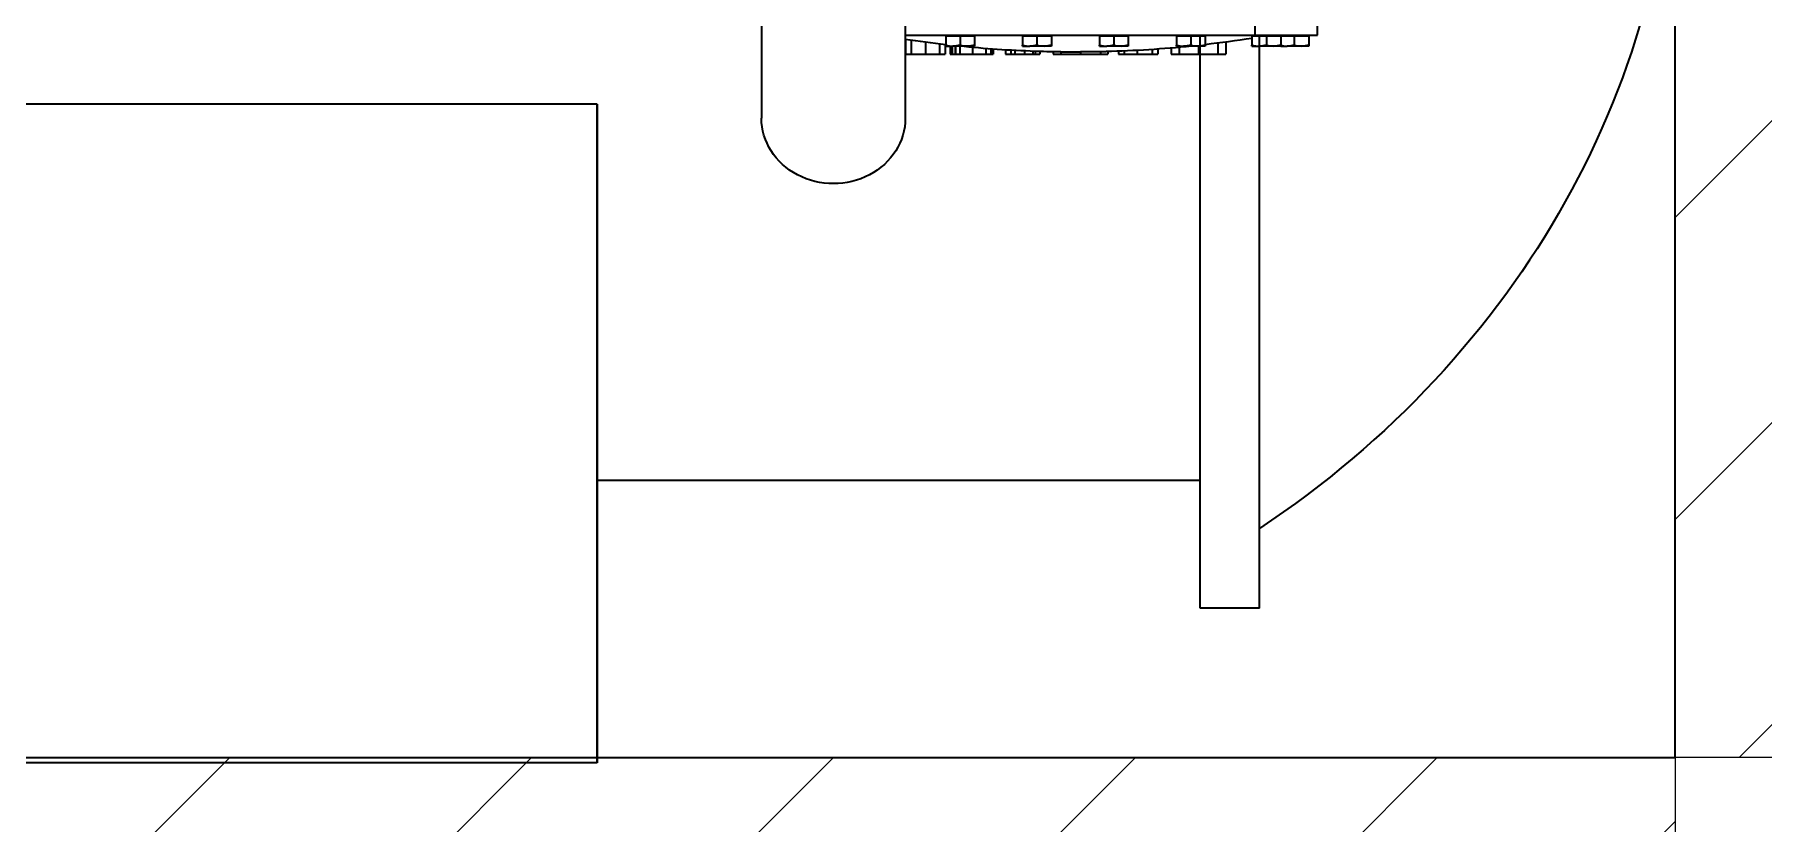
# Model space of a CAD drawing. Extents: x -12047294 to -5625356, y -1456591 to -622873.
# Drawn here: x -5746962 to -5745950, y -680637 to -680175 of the extents above; entities that cross this region are included whole.
import ezdxf

# ---------------------------------------------------------------- set-up
doc = ezdxf.new("R2010")
doc.units = 0
doc.header["$LTSCALE"] = 10
doc.header["$MEASUREMENT"] = 0
doc.layers.add('A-TEXTROOM-报建', color=210, linetype='Continuous')
doc.layers.add('M-DUCT', color=156, linetype='Continuous', lineweight=25)
doc.layers.add('M-W-EQUIP', color=156, linetype='Continuous', lineweight=35)

# ---------------------------------------------------------------- blocks, each defined once
blk = doc.blocks.new('300RT')
at = {"layer": 'M-W-EQUIP'}
for p, q in [((0, 0), (0, 1550)), ((507.7, 714.03, 0), (507.7, 322.27, 0)), ((602.51, 491.66, 0), (602.51, 322.27, 0)), ((235.91, 364.07, 0), (235.91, 375.81, 0)), ((276.99, 364.07, 0), (276.99, 375.81, 0)), ((276.99, 364.07, 0), (235.91, 364.07, 0)), ((241.7, 364.07, 0), (241.7, 363.63, 0)), ((241.7, 363.63, 0), (241.7, 359.16, 0)), ((241.7, 363.63, 0), (246.44, 363.63, 0)), ((241.7, 359.16, 0), (241.7, 358.57, 0)), ((241.7, 358.57, 0), (246.44, 358.57, 0)), ((246.44, 363.63, 0), (251.18, 363.63, 0)), ((248.86, 358.73, 0), (246.44, 358.57, 0)), ((246.44, 358.57, 0), (255.92, 358.57, 0)), ((251.18, 359.16, 0), (248.86, 358.73, 0)), ((251.18, 363.63, 0), (251.18, 359.16, 0)), ((251.18, 363.63, 0), (255.92, 363.63, 0)), ((255.92, 363.63, 0), (260.13, 363.63, 0)), ((258.34, 358.73, 0), (255.92, 358.57, 0)), ((260.13, 358.57, 0), (255.92, 358.57, 0)), ((260.13, 359.06, 0), (258.34, 358.73, 0)), ((260.13, 364.07, 0), (260.13, 363.63, 0)), ((260.13, 363.63, 0), (260.13, 359.16, 0)), ((260.13, 363.63, 0), (264.87, 363.63, 0)), ((260.13, 359.16, 0), (260.13, 358.57, 0)), ((260.13, 358.57, 0), (264.87, 358.57, 0)), ((264.87, 363.63, 0), (269.61, 363.63, 0)), ((267.29, 358.73, 0), (264.87, 358.57, 0)), ((264.87, 358.57, 0), (274.35, 358.57, 0)), ((269.61, 359.16, 0), (267.29, 358.73, 0)), ((269.61, 363.63, 0), (269.61, 359.16, 0)), ((269.61, 363.63, 0), (274.35, 363.63, 0)), ((274.18, 75.26, 0), (274.18, 364.07, 0)), ((274.35, 363.63, 0), (279.09, 363.63, 0)), ((276.77, 358.73, 0), (274.35, 358.57, 0)), ((279.09, 358.57, 0), (274.35, 358.57, 0)), ((279.09, 359.16, 0), (276.77, 358.73, 0)), ((507.7, 364.07, 0), (276.99, 364.07, 0)), ((279.09, 363.63, 0), (279.09, 364.07, 0)), ((279.09, 363.63, 0), (279.09, 359.16, 0)), ((279.09, 358.57, 0), (279.09, 359.16, 0)), ((296.27, 360.61, 0), (296.27, 354.54, 0)), ((301.66, 360.08, 0), (301.66, 354.54, 0)), ((309.93, 364.07, 0), (309.93, 363.63, 0)), ((309.93, 363.63, 0), (309.93, 359.16, 0)), ((309.93, 363.63, 0), (314.68, 363.63, 0)), ((309.93, 359.16, 0), (309.93, 358.57, 0)), ((309.93, 358.57, 0), (314.68, 358.57, 0)), ((313.29, 75.26, 0), (313.29, 364.07, 0)), ((314.39, 358.57, 0), (314.39, 354.54, 0)), ((314.68, 363.63, 0), (319.42, 363.63, 0)), ((317.09, 358.73, 0), (314.68, 358.57, 0)), ((314.68, 358.57, 0), (324.16, 358.57, 0)), ((319.42, 359.16, 0), (317.09, 358.73, 0)), ((319.42, 363.63, 0), (319.42, 359.16, 0)), ((319.42, 363.63, 0), (324.16, 363.63, 0)), ((324.16, 363.63, 0), (328.9, 363.63, 0)), ((326.57, 358.73, 0), (324.16, 358.57, 0)), ((328.9, 358.57, 0), (324.16, 358.57, 0)), ((328.9, 359.16, 0), (326.57, 358.73, 0)), ((327.07, 357.98, 0), (327.07, 354.54, 0)), ((328.9, 363.63, 0), (328.9, 364.07, 0)), ((328.9, 363.63, 0), (328.9, 359.16, 0)), ((328.9, 358.57, 0), (328.9, 359.16, 0)), ((332.46, 357.61, 0), (332.46, 354.54, 0)), ((360.66, 364.07, 0), (360.66, 363.63, 0)), ((360.66, 363.63, 0), (360.66, 359.16, 0)), ((360.66, 363.63, 0), (365.4, 363.63, 0)), ((360.66, 359.16, 0), (360.66, 358.57, 0)), ((360.66, 358.57, 0), (365.4, 358.57, 0)), ((365.4, 363.63, 0), (370.14, 363.63, 0)), ((367.82, 358.73, 0), (365.4, 358.57, 0)), ((365.4, 358.57, 0), (374.88, 358.57, 0)), ((370.14, 359.16, 0), (367.82, 358.73, 0)), ((370.14, 363.63, 0), (370.14, 359.16, 0)), ((370.14, 363.63, 0), (374.88, 363.63, 0)), ((374.88, 363.63, 0), (379.62, 363.63, 0)), ((377.3, 358.73, 0), (374.88, 358.57, 0)), ((379.62, 358.57, 0), (374.88, 358.57, 0)), ((379.62, 359.16, 0), (377.3, 358.73, 0)), ((379.62, 363.63, 0), (379.62, 364.07, 0)), ((379.62, 363.63, 0), (379.62, 359.16, 0)), ((379.62, 358.57, 0), (379.62, 359.16, 0)), ((411.39, 364.07, 0), (411.39, 363.63, 0)), ((411.39, 363.63, 0), (411.39, 359.16, 0)), ((411.39, 363.63, 0), (416.13, 363.63, 0)), ((411.39, 359.16, 0), (411.39, 358.57, 0)), ((411.39, 358.57, 0), (416.13, 358.57, 0)), ((416.13, 363.63, 0), (420.87, 363.63, 0)), ((418.55, 358.73, 0), (416.13, 358.57, 0)), ((416.13, 358.57, 0), (425.61, 358.57, 0)), ((420.87, 359.16, 0), (418.55, 358.73, 0)), ((420.87, 363.63, 0), (420.87, 359.16, 0)), ((420.87, 363.63, 0), (425.61, 363.63, 0)), ((425.61, 363.63, 0), (430.36, 363.63, 0)), ((428.03, 358.73, 0), (425.61, 358.57, 0)), ((430.36, 358.57, 0), (425.61, 358.57, 0)), ((430.36, 359.16, 0), (428.03, 358.73, 0)), ((430.36, 363.63, 0), (430.36, 364.07, 0)), ((430.36, 363.63, 0), (430.36, 359.16, 0)), ((430.36, 358.57, 0), (430.36, 359.16, 0)), ((462.12, 364.07, 0), (462.12, 363.63, 0)), ((462.12, 363.63, 0), (462.12, 359.16, 0)), ((462.12, 363.63, 0), (466.86, 363.63, 0)), ((462.12, 359.16, 0), (462.12, 358.57, 0)), ((462.12, 358.57, 0), (466.86, 358.57, 0)), ((463.42, 357.94, 0), (463.42, 354.54, 0)), ((466.86, 363.63, 0), (471.6, 363.63, 0)), ((469.28, 358.73, 0), (466.86, 358.57, 0)), ((466.86, 358.57, 0), (476.34, 358.57, 0)), ((471.6, 359.16, 0), (469.28, 358.73, 0)), ((471.6, 363.63, 0), (471.6, 359.16, 0)), ((471.6, 363.63, 0), (476.34, 363.63, 0)), ((471.68, 358.55, 0), (471.68, 354.54, 0)), ((474.55, 358.57, 0), (474.55, 354.54, 0)), ((474.83, 358.57, 0), (474.83, 354.54, 0)), ((476.34, 363.63, 0), (481.08, 363.63, 0)), ((478.76, 358.73, 0), (476.34, 358.57, 0)), ((481.08, 358.57, 0), (476.34, 358.57, 0)), ((476.77, 358.57, 0), (476.77, 354.54, 0)), ((478.02, 358.57, 0), (478.02, 354.54, 0)), ((481.08, 359.16, 0), (478.76, 358.73, 0)), ((481.08, 363.63, 0), (481.08, 364.07, 0)), ((481.08, 363.63, 0), (481.08, 359.16, 0)), ((481.08, 358.57, 0), (481.08, 359.16, 0)), ((481.4, 359.35, 0), (481.4, 354.54, 0)), ((485.16, 359.69, 0), (485.16, 354.54, 0)), ((494.45, 360.58, 0), (494.45, 354.54, 0)), ((503.74, 361.56, 0), (503.74, 354.54, 0)), ((507.5, 361.98, 0), (507.5, 354.54, 0)), ((301.66, 354.54, 0), (296.27, 354.54, 0)), ((314.39, 354.54, 0), (301.66, 354.54, 0)), ((327.07, 354.54, 0), (314.39, 354.54, 0)), ((332.46, 354.54, 0), (327.07, 354.54, 0)), ((341.11, 357.1, 0), (341.11, 354.54, 0)), ((344.82, 356.9, 0), (344.82, 354.54, 0)), ((354.86, 356.43, 0), (354.86, 354.54, 0)), ((363.38, 356.12, 0), (363.38, 354.54, 0)), ((367.04, 356, 0), (367.04, 354.54, 0)), ((374.06, 355.82, 0), (374.06, 354.54, 0)), ((379.08, 355.73, 0), (380.35, 355.72, 0)), ((379.08, 355.73, 0), (379.08, 354.54, 0)), ((380.35, 355.72, 0), (382.32, 355.72, 0)), ((382.32, 355.72, 0), (384.6, 355.75, 0)), ((384.6, 355.75, 0), (387.01, 355.77, 0)), ((387.01, 355.77, 0), (389.6, 355.78, 0)), ((389.6, 355.78, 0), (392.08, 355.79, 0)), ((392.08, 355.79, 0), (392.08, 354.54, 0)), ((405.12, 355.67, 0), (405.12, 354.54, 0)), ((410.26, 355.7, 0), (410.26, 354.54, 0)), ((418.9, 355.87, 0), (422.14, 355.95, 0)), ((418.9, 355.87, 0), (418.9, 354.54, 0)), ((422.14, 354.54, 0), (418.9, 354.54, 0)), ((422.14, 355.95, 0), (422.14, 354.54, 0)), ((423.7, 356.02, 0), (423.7, 354.54, 0)), ((429.08, 356.17, 0), (429.08, 354.54, 0)), ((435.56, 356.41, 0), (435.56, 354.54, 0)), ((438.09, 356.51, 0), (438.09, 354.54, 0)), ((441.59, 354.54, 0), (438.09, 354.54, 0)), ((441.59, 356.67, 0), (441.59, 354.54, 0)), ((449.7, 357.09, 0), (449.7, 354.54, 0)), ((450.94, 357.16, 0), (450.94, 354.54, 0)), ((451.32, 357.18, 0), (451.32, 354.54, 0)), ((454.58, 357.37, 0), (454.58, 354.54, 0)), ((478.02, 354.54, 0), (476.77, 354.54, 0)), ((485.16, 354.54, 0), (481.4, 354.54, 0)), ((494.45, 354.54, 0), (485.16, 354.54, 0)), ((503.74, 354.54, 0), (494.45, 354.54, 0)), ((507.5, 354.54, 0), (503.74, 354.54, 0)), ((710.8, 329.28, 0), (2671.96, 329.28, 0)), ((710.8, -2.78, 0), (710.8, 329.28, 0)), ((710.8, 329.28, 0), (710.8, 329.28, 0)), ((710.8, 329.28, 0), (710.8, -2.78, 0)), ((313.29, 139.57, 0), (710.8, 139.57, 0)), ((274.18, 75.26, 0), (313.29, 75.26, 0)), ((4842, 0), (0, 0)), ((710.8, -2.78, 0), (2671.96, -2.78, 0)), ((710.8, -2.78, 0), (710.8, -2.78, 0))]:
    blk.add_line(p, q, dxfattribs=at)
for centre, major_axis, start_param, end_param in [((666.72, 490.74, 0), (-666.72, 0), -0.941274, 0.941274), ((246.67, 368.97, 0), (14.94, 0), 4.373728, 4.697513), ((256.15, 368.97, 0), (-14.94, 0), 1.232135, 1.555921), ((265.09, 368.97, 0), (-14.94, 0), 1.232135, 1.555921), ((274.57, 368.97, 0), (14.94, 0), 4.373728, 4.697513), ((394.76, 832.27, 0), (684.38, 0), 4.542562, 4.588131), ((314.9, 368.97, 0), (-14.94, 0), 1.232135, 1.555921), ((395.4, 832.21, 0), (684.37, 0), 4.600593, 4.68305), ((324.38, 368.97, 0), (-14.94, 0), 1.232135, 1.555921), ((365.62, 368.97, 0), (14.94, 0), 4.373728, 4.697513), ((375.1, 368.97, 0), (14.94, 0), 4.373728, 4.697513), ((416.36, 368.97, 0), (-14.94, 0), 1.232135, 1.555921), ((425.84, 368.97, 0), (14.94, 0), 4.373728, 4.697513), ((395.86, 829.8, 0), (-680.9, 0), 1.609402, 1.682758), ((467.08, 368.97, 0), (14.94, 0), 4.373728, 4.697513), ((476.56, 368.97, 0), (14.94, 0), 4.373728, 4.697513), ((397.28, 828.75, 0), (-679.23, 0), 1.694437, 1.734094), ((395.25, 824.56, 0), (-673.39, 0), 1.541207, 1.546788), ((392.69, 24.86, 0), (475.18, 0), 1.544631, 1.572079), ((406.75, 430.34, 0), (107.22, 0), 4.697139, 4.739865), ((403.54, 637.08, 0), (-404.08, 0), 1.586038, 1.608824), ((555.11, 322.27, 0), (-47.41, 0), 0, 3.141593)]:
    blk.add_ellipse(centre, major_axis=major_axis, ratio=0.696429, start_param=start_param, end_param=end_param, dxfattribs=at)
for points, knots in [([(344.82, 354.54, 0), (344.52, 354.54, 0), (343.92, 354.54, 0), (343.18, 354.54, 0), (342.53, 354.54, 0), (342.01, 354.54, 0), (341.6, 354.54, 0), (341.32, 354.54, 0), (341.14, 354.54, 0), (341.12, 354.54, 0), (341.11, 354.54, 0)], [0, 0, 0, 0, 0.111895, 0.225665, 0.341742, 0.461543, 0.586797, 0.717846, 0.854936, 1, 1, 1, 1]), ([(354.86, 354.54, 0), (354.34, 354.54, 0), (353.33, 354.54, 0), (351.85, 354.54, 0), (350.46, 354.54, 0), (349.16, 354.54, 0), (347.94, 354.54, 0), (346.8, 354.54, 0), (345.75, 354.54, 0), (345.13, 354.54, 0), (344.82, 354.54, 0)], [0, 0, 0, 0, 0.13821, 0.269922, 0.396425, 0.518435, 0.638589, 0.757444, 0.877935, 1, 1, 1, 1]), ([(363.38, 354.54, 0), (363.1, 354.54, 0), (362.53, 354.54, 0), (361.59, 354.54, 0), (360.61, 354.54, 0), (359.57, 354.54, 0), (358.47, 354.54, 0), (357.31, 354.54, 0), (356.1, 354.54, 0), (355.28, 354.54, 0), (354.86, 354.54, 0)], [0, 0, 0, 0, 0.118946, 0.238002, 0.3574, 0.478622, 0.602807, 0.730279, 0.86275, 1, 1, 1, 1]), ([(367.04, 354.54, 0), (367.01, 354.54, 0), (366.95, 354.54, 0), (366.72, 354.54, 0), (366.41, 354.54, 0), (366.01, 354.54, 0), (365.49, 354.54, 0), (364.89, 354.54, 0), (364.18, 354.54, 0), (363.65, 354.54, 0), (363.38, 354.54, 0)], [0, 0, 0, 0, 0.133181, 0.261325, 0.385457, 0.507728, 0.628131, 0.750171, 0.87339, 1, 1, 1, 1]), ([(379.08, 354.54, 0), (378.68, 354.54, 0), (377.87, 354.54, 0), (376.86, 354.54, 0), (375.98, 354.54, 0), (375.28, 354.54, 0), (374.74, 354.54, 0), (374.34, 354.54, 0), (374.1, 354.54, 0), (374.08, 354.54, 0), (374.06, 354.54, 0)], [0, 0, 0, 0, 0.113324, 0.227848, 0.344675, 0.464973, 0.590137, 0.720078, 0.856455, 1, 1, 1, 1]), ([(392.08, 354.54, 0), (391.42, 354.54, 0), (390.14, 354.54, 0), (388.27, 354.54, 0), (386.49, 354.54, 0), (384.81, 354.54, 0), (383.23, 354.54, 0), (381.73, 354.54, 0), (380.34, 354.54, 0), (379.51, 354.54, 0), (379.08, 354.54, 0)], [0, 0, 0, 0, 0.132954, 0.260214, 0.38448, 0.505885, 0.626232, 0.747848, 0.872028, 1, 1, 1, 1]), ([(405.12, 354.54, 0), (404.7, 354.54, 0), (403.87, 354.54, 0), (402.47, 354.54, 0), (400.98, 354.54, 0), (399.39, 354.54, 0), (397.69, 354.54, 0), (395.91, 354.54, 0), (394.02, 354.54, 0), (392.73, 354.54, 0), (392.08, 354.54, 0)], [0, 0, 0, 0, 0.127551, 0.251322, 0.372539, 0.492995, 0.614533, 0.738942, 0.866914, 1, 1, 1, 1]), ([(410.26, 354.54, 0), (410.24, 354.54, 0), (410.21, 354.54, 0), (409.97, 354.54, 0), (409.56, 354.54, 0), (409.02, 354.54, 0), (408.29, 354.54, 0), (407.39, 354.54, 0), (406.36, 354.54, 0), (405.53, 354.54, 0), (405.12, 354.54, 0)], [0, 0, 0, 0, 0.143157, 0.279151, 0.408813, 0.533748, 0.654205, 0.771123, 0.885826, 1, 1, 1, 1]), ([(423.7, 354.54, 0), (423.57, 354.54, 0), (423.31, 354.54, 0), (423, 354.54, 0), (422.73, 354.54, 0), (422.52, 354.54, 0), (422.35, 354.54, 0), (422.24, 354.54, 0), (422.16, 354.54, 0), (422.15, 354.54, 0), (422.14, 354.54, 0)], [0, 0, 0, 0, 0.097225, 0.199301, 0.310295, 0.428423, 0.55578, 0.693104, 0.841073, 1, 1, 1, 1]), ([(429.08, 354.54, 0), (428.78, 354.54, 0), (428.19, 354.54, 0), (427.34, 354.54, 0), (426.56, 354.54, 0), (425.86, 354.54, 0), (425.21, 354.54, 0), (424.63, 354.54, 0), (424.12, 354.54, 0), (423.84, 354.54, 0), (423.7, 354.54, 0)], [0, 0, 0, 0, 0.152123, 0.293892, 0.426122, 0.54942, 0.667196, 0.780443, 0.889301, 1, 1, 1, 1]), ([(435.56, 354.54, 0), (435.36, 354.54, 0), (434.94, 354.54, 0), (434.25, 354.54, 0), (433.5, 354.54, 0), (432.72, 354.54, 0), (431.87, 354.54, 0), (430.99, 354.54, 0), (430.05, 354.54, 0), (429.41, 354.54, 0), (429.08, 354.54, 0)], [0, 0, 0, 0, 0.124926, 0.246371, 0.367609, 0.488205, 0.610254, 0.734856, 0.865046, 1, 1, 1, 1]), ([(438.09, 354.54, 0), (438.08, 354.54, 0), (438.06, 354.54, 0), (437.94, 354.54, 0), (437.75, 354.54, 0), (437.47, 354.54, 0), (437.12, 354.54, 0), (436.69, 354.54, 0), (436.17, 354.54, 0), (435.77, 354.54, 0), (435.56, 354.54, 0)], [0, 0, 0, 0, 0.141003, 0.276366, 0.404771, 0.529487, 0.649296, 0.767278, 0.883343, 1, 1, 1, 1]), ([(450.94, 354.54, 0), (450.75, 354.54, 0), (450.36, 354.54, 0), (449.98, 354.54, 0), (449.73, 354.54, 0), (449.71, 354.54, 0), (449.7, 354.54, 0)], [0, 0, 0, 0, 0.238345, 0.479364, 0.732299, 1, 1, 1, 1]), ([(454.58, 354.54, 0), (454.33, 354.54, 0), (453.82, 354.54, 0), (453.16, 354.54, 0), (452.6, 354.54, 0), (452.14, 354.54, 0), (451.79, 354.54, 0), (451.52, 354.54, 0), (451.36, 354.54, 0), (451.33, 354.54, 0), (451.32, 354.54, 0)], [0, 0, 0, 0, 0.125394, 0.248612, 0.368962, 0.48897, 0.610391, 0.735194, 0.86457, 1, 1, 1, 1]), ([(463.42, 354.54, 0), (462.97, 354.54, 0), (462.08, 354.54, 0), (460.8, 354.54, 0), (459.58, 354.54, 0), (458.44, 354.54, 0), (457.36, 354.54, 0), (456.36, 354.54, 0), (455.43, 354.54, 0), (454.86, 354.54, 0), (454.58, 354.54, 0)], [0, 0, 0, 0, 0.144474, 0.281468, 0.411522, 0.536609, 0.657161, 0.773553, 0.887698, 1, 1, 1, 1]), ([(471.68, 354.54, 0), (471.43, 354.54, 0), (470.94, 354.54, 0), (470.1, 354.54, 0), (469.19, 354.54, 0), (468.19, 354.54, 0), (467.11, 354.54, 0), (465.95, 354.54, 0), (464.71, 354.54, 0), (463.86, 354.54, 0), (463.42, 354.54, 0)], [0, 0, 0, 0, 0.104798, 0.213147, 0.326817, 0.445641, 0.571783, 0.705993, 0.848892, 1, 1, 1, 1]), ([(474.55, 354.54, 0), (474.54, 354.54, 0), (474.52, 354.54, 0), (474.39, 354.54, 0), (474.16, 354.54, 0), (473.85, 354.54, 0), (473.44, 354.54, 0), (472.95, 354.54, 0), (472.37, 354.54, 0), (471.91, 354.54, 0), (471.68, 354.54, 0)], [0, 0, 0, 0, 0.142286, 0.277901, 0.405952, 0.528654, 0.647937, 0.7641, 0.881375, 1, 1, 1, 1]), ([(474.83, 354.54, 0), (474.79, 354.54, 0), (474.67, 354.54, 0), (474.61, 354.54, 0), (474.55, 354.54, 0), (474.55, 354.54, 0), (474.55, 354.54, 0)], [0, 0, 0, 0, 0.155796, 0.372448, 0.652134, 1, 1, 1, 1]), ([(476.77, 354.54, 0), (476.54, 354.54, 0), (476.13, 354.54, 0), (475.57, 354.54, 0), (475.12, 354.54, 0), (474.93, 354.54, 0), (474.83, 354.54, 0)], [0, 0, 0, 0, 0.318876, 0.584254, 0.80309, 1, 1, 1, 1])]:
    blk.add_open_spline(points, degree=3, knots=knots, dxfattribs=at)
blk.add_open_spline([(451.32, 354.54, 0), (450.94, 354.54, 0)], degree=1, dxfattribs=at)
blk = doc.blocks.new('A$C23335F82')
at = {"layer": 'M-DUCT'}
h = blk.add_hatch(dxfattribs=at)
h.set_pattern_fill('ANSI31', color=256, scale=1000, angle=90)
h.set_pattern_definition([(135, (-1037127.47, 3311883.54), (-88.3883476, -88.3883476), [])])
h.paths.add_polyline_path([(0, -2150), (1000, -2150), (1000, -6450), (0, -6450)])
h.paths.add_polyline_path([(-1800, 2150), (0, 2150), (0, -2150), (-1800, -2150)])
h.paths.add_polyline_path([(-2800, -2150), (-1800, -2150), (-1800, -6450), (-2800, -6450)])
for points in [[(-1800, -2150), (-1800, 2150), (0, 2150), (0, -2150)], [(-1800, -2150), (-1800, 2150), (0, 2150), (0, -2150)], [(0, -6450), (0, -2150), (1000, -2150), (1000, -6450)], [(0, -6450), (0, -2150), (1000, -2150), (1000, -6450)]]:
    blk.add_lwpolyline(points, close=True, dxfattribs=at)
at = {"layer": 'M-W-EQUIP', "extrusion": (0, 0, -1), "xscale": 0.8880627839735646, "yscale": 1.161290322580645, "zscale": -1, "rotation": 270}
blk.add_blockref('300RT', (0, -2150), dxfattribs=at)
blk = doc.blocks.new('A$C50D712EB')
at = {"layer": 'M-W-EQUIP', "rotation": 270}
blk.add_blockref('A$C23335F82', (15606, -3202), dxfattribs=at)

msp = doc.modelspace()

# ---------------------------------------------------------------- hatches: boundary and pattern name
at = {"layer": 'A-TEXTROOM-报建'}
h = msp.add_hatch(dxfattribs=at)
h.set_pattern_fill('ANSI31', color=156, scale=300)
h.set_pattern_definition([(45, (6459.6, 7e-09), (-336.759605, 336.759605), [])])
edge = h.paths.add_edge_path(flags=16)
edge.add_arc((-5789890.1, -733372.9), 19800.3, 180.00002, 210.33182)
edge.add_line((-5806980, -743372.1), (-5798690.9, -743375))
edge.add_arc((-5798679.1, -768354), 24979, 71.82959, 90.02715, ccw=False)
edge.add_arc((-5798679.1, -768354), 24979, 46.40636, 71.82959, ccw=False)
edge.add_arc((-5761511.4, -729209.4), 29000, 226.55073, 235.72344)
edge.add_line((-5777843.9, -753173), (-5734626.5, -753172.4))
edge.add_line((-5734626.5, -753172.4), (-5734626.6, -742573))
edge.add_line((-5734626.6, -742573), (-5724090.3, -742573.2))
edge.add_line((-5724090.3, -742573.2), (-5724090.3, -706873))
edge.add_line((-5724090.3, -706873), (-5715090.4, -706873))
edge.add_line((-5715090.4, -706873), (-5715090.4, -697848.9))
edge.add_arc((-5806750.6, -701974.8), 91753, 2.577338, 4.963321)
edge.add_arc((-5757072.8, -697881.8), 41908, 5.26452, 17.9861)
edge.add_arc((-5817479.3, -718426.1), 105710, 18.467251, 21.437185)
edge.add_arc((-5747882, -689052.2), 30252, 17.82622, 40.55905)
edge.add_arc((-5746701.1, -686704.3), 27846.7, 38.4683, 72.82075)
edge.add_arc((-5793741.7, -821555.8), 170652.4, 71.1042, 72.756978)
edge.add_line((-5743156, -658573.2), (-5782091.3, -658573.2))
edge.add_line((-5782091.3, -658573.2), (-5782091.3, -664172.9))
edge.add_line((-5782091.3, -664172.9), (-5804290.4, -664172.9))
edge.add_line((-5804290.4, -664172.9), (-5804290.4, -680572.8))
edge.add_line((-5804290.4, -680572.8), (-5809690.4, -680572.8))
edge.add_line((-5809690.4, -680572.8), (-5809690.4, -733372.9))
h.paths.add_polyline_path([(-5821993.3, -644043.7), (-5678940.3, -644043.7), (-5678940.3, -767193.7), (-5821993.3, -767193.7)])

# ---------------------------------------------------------------- block references
msp.add_blockref('A$C50D712EB', (-5759457.7, -677396.4))

doc.saveas('drawing.dxf')
